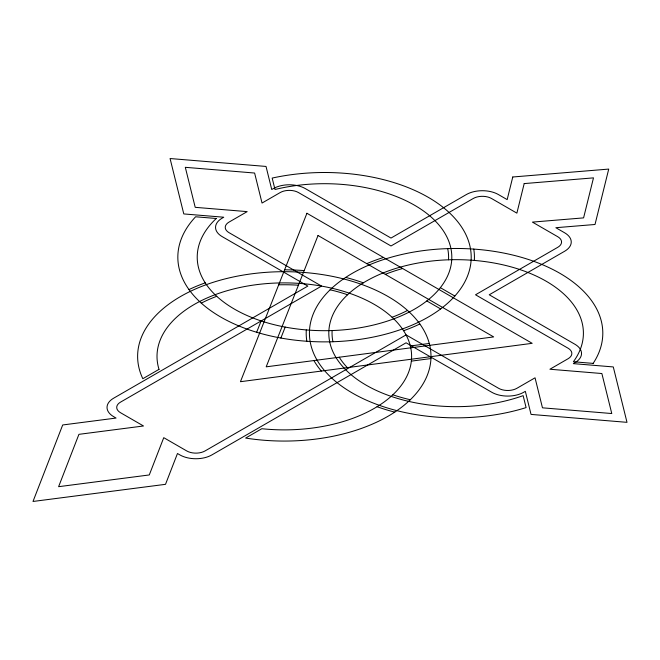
<?xml version="1.0" encoding="UTF-8"?>
<svg xmlns="http://www.w3.org/2000/svg" width="660" height="660" viewBox="0 0 660 660"><rect width="100%" height="100%" fill="white"/><g stroke="black" fill="none" stroke-linecap="round" stroke-linejoin="round"><path stroke-width="0.99" d="M256.641 332.269L261.121 320.925M280.871 338.044L285.194 327.088M410.322 345.964L429.281 343.472M411.337 361.135L430.947 358.553M440.36 287.669L454.856 296.035M426.797 300.943L440.641 308.929M419.842 323.994A149.919 86.551 0 0 1 403.598 330.726M473.773 249.092A149.919 86.551 0 0 1 474.326 260.428M410.314 399.737A124.072 71.626 0 0 1 392.849 394.787M347.358 367.637A124.072 71.626 0 0 1 339.248 357.225M332.937 341.74A124.072 71.626 0 0 1 332.128 330.553M385.3 274.346A124.072 71.626 0 0 1 402.641 268.529M201.3 303.138A124.072 71.626 0 0 1 216.744 296.307M278.685 284.823A124.072 71.626 0 0 1 298.411 285.211M330.107 289.806A124.072 71.626 0 0 1 347.572 294.764M407.525 310.431A124.072 71.626 0 0 1 392.081 317.27M447.694 248.614A124.072 71.626 0 0 1 448.503 259.801M188.983 289.575A149.919 86.551 0 0 1 205.227 282.851M284.6 269.825A149.919 86.551 0 0 1 304.186 270.592M345.691 277.414A149.919 86.551 0 0 1 363.346 282.835M394.721 412.129A149.919 86.551 0 0 1 377.075 406.709M321.329 371.06A149.919 86.551 0 0 1 313.904 360.558M306.85 341.261A149.919 86.551 0 0 1 306.298 329.926M366.787 263.653A149.919 86.551 0 0 1 383.46 257.458M512.77 176.995L507.169 199.617L498.374 194.535A22.613 13.06 0 0 0 466.389 194.535L391 238.062L305.324 188.603A22.613 13.06 0 0 0 273.339 188.603L271.738 189.527L266.029 166.444L170.074 158.532L183.785 213.931L223.765 217.222L222.164 218.147A22.613 13.06 0 0 0 222.164 236.61L307.84 286.077L113.644 398.195A22.613 13.06 0 0 0 113.644 416.658L116.077 418.06L62.7 424.966L33 501.468L165.511 484.324L177.474 453.511L179.899 454.913A22.613 13.06 0 0 0 211.885 454.913L406.082 342.796L491.749 392.254A22.613 13.06 0 0 0 523.735 392.254L525.335 391.33L531.044 414.414L627 422.334L613.288 366.935L573.309 363.635L574.909 362.711A22.613 13.06 0 0 0 574.909 344.248L489.241 294.781L564.63 251.254A22.613 13.06 0 0 0 564.63 232.79L555.836 227.708L595.015 224.483L608.726 169.084L512.77 176.995M524.188 183.587L516.879 213.139L491.518 198.495A12.928 7.458 0 0 0 473.245 198.495L391 245.982L298.468 192.555A12.928 7.458 0 0 0 280.195 192.555L262.036 203.049L254.611 173.035L185.311 167.318L195.212 207.331L247.186 211.621L229.02 222.107A12.928 7.458 0 0 0 229.02 232.658L321.544 286.077L120.499 402.146A12.928 7.458 0 0 0 120.499 412.698L143.5 425.981L78.928 434.338L58.608 486.684L149.275 474.952L163.754 437.671L186.755 450.953A12.928 7.458 0 0 0 205.029 450.953L406.082 334.884L498.605 388.303A12.928 7.458 0 0 0 516.879 388.303L535.045 377.817L542.47 407.822L611.77 413.539L601.87 373.527L549.895 369.237L568.054 358.751A12.928 7.458 0 0 0 568.054 348.2L475.53 294.781L557.774 247.302A12.928 7.458 0 0 0 557.774 236.742L532.414 222.107L583.588 217.882L593.488 177.87L524.188 183.587M306.925 213.271L240.446 381.703L532.191 343.324L306.925 213.271M318.029 235.504L266.195 366.836L493.672 336.913L318.029 235.504M159.011 369.361L142.816 378.716A146.685 84.686 0 0 1 271.276 272.027A146.685 84.686 0 0 1 430.411 363.908A146.685 84.686 0 0 1 245.627 438.067L261.822 428.719A127.297 73.499 0 0 0 411.386 360.731A127.297 73.499 0 0 0 276.779 283.016A127.297 73.499 0 0 0 159.011 369.361M216.29 218.493L195.607 216.785A146.685 84.686 0 0 0 293.947 340.015A146.685 84.686 0 0 0 470.761 250.635A146.685 84.686 0 0 0 272.176 178.076L274.997 189.486A127.297 73.499 0 0 1 451.39 251.204A127.297 73.499 0 0 1 294.69 328.639A127.297 73.499 0 0 1 216.29 218.493M593.142 363.388L573.383 361.754A127.297 73.499 0 0 0 466.48 259.916A127.297 73.499 0 0 0 332.351 350.386A127.297 73.499 0 0 0 523.141 395.645L526.094 407.591A146.685 84.686 0 0 1 312.65 350.815A146.685 84.686 0 0 1 467.462 248.729A146.685 84.686 0 0 1 593.142 363.388"/></g></svg>
